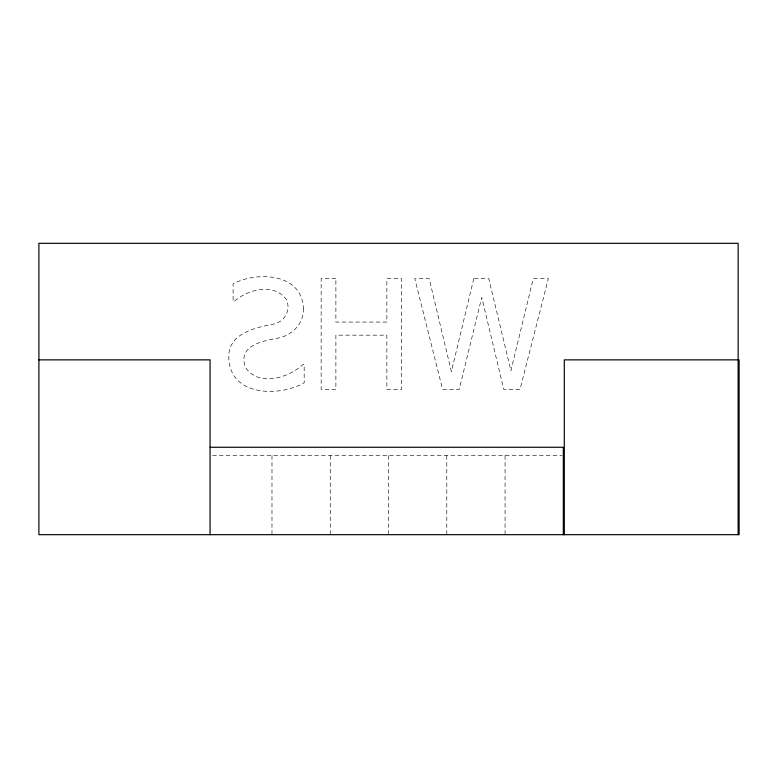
<?xml version="1.0" encoding="UTF-8"?>
<svg xmlns="http://www.w3.org/2000/svg" width="778" height="778" viewBox="0 0 778 778"><rect width="100%" height="100%" fill="white"/><g stroke="black" fill="none" stroke-linecap="round" stroke-linejoin="round"><path stroke-width="0.58" stroke-dasharray="3.89 2.92" d="M212.501 455.597L562.124 455.597M505.068 455.597L505.068 534.68M446.796 455.597L446.796 534.68M388.523 455.597L388.523 534.68M330.251 455.597L330.251 534.68M271.979 455.597L271.979 534.68M303.362 308.292C304.256 323.278 292.061 335.561 277.834 338.138C262.526 340.997 236.833 345.772 245.683 367.693C258.734 387.181 288.891 377.797 303.138 364.328L304.179 364.328L304.179 382.786C278.874 397.334 229.763 396.167 228.79 357.861C227.818 333.548 254.834 327.752 273.516 324.066C284.602 322.111 291.176 309.965 286.45 299.666C274.099 282.56 247.919 289.26 234.227 301.368L233.108 301.368L233.108 283.737C257.158 271.123 302.107 273.117 303.362 308.292M473.783 278.602L451.386 371.621L429.203 278.602L414.771 278.602L442.604 389.408L459.195 389.408L481.747 297.429L503.774 389.408L519.996 389.408L548.354 278.602L533.241 278.602L510.922 370.727L488.74 278.602L473.783 278.602M335.882 278.602L321.149 278.602L321.149 389.408L335.882 389.408L335.882 335.162L386.861 335.162L386.861 389.408L401.594 389.408L401.594 278.602L386.861 278.602L386.861 322.063L335.882 322.063L335.882 278.602"/><path stroke-width="1.17" d="M38.9 359.864L210.07 359.864L210.07 534.68M210.07 447.272L563.33 447.272L563.33 534.68M738.147 534.68L738.147 243.32L38.9 243.32L38.9 534.68L739.1 534.68L739.1 359.864L564.293 359.864L564.293 534.68"/></g></svg>
